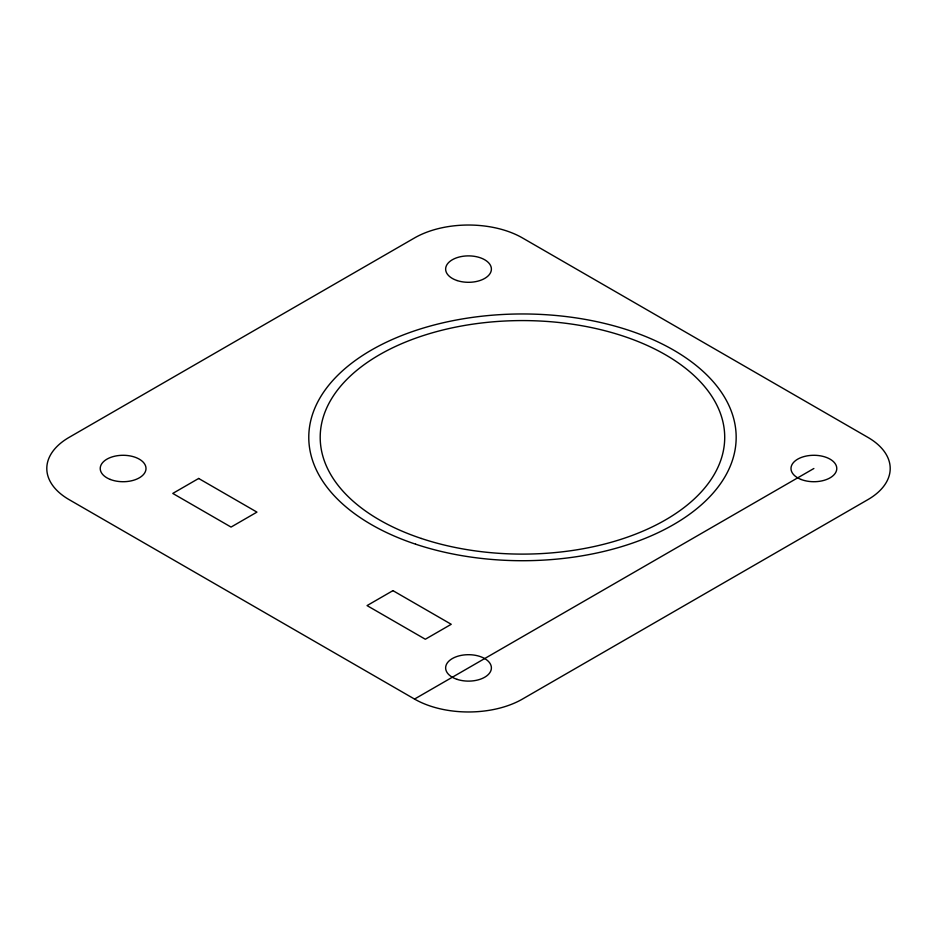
<?xml version="1.0" encoding="UTF-8"?>
<svg xmlns="http://www.w3.org/2000/svg" width="937" height="937" viewBox="0 0 937 937"><rect width="100%" height="100%" fill="white"/><g stroke="black" fill="none" stroke-linecap="round" stroke-linejoin="round"><path stroke-width="1.41" d="M414.529 699.061A76.319 44.062 0 0 0 522.471 699.061L867.849 499.655A76.319 44.062 0 0 0 867.849 437.345L522.471 237.939A76.319 44.062 0 0 0 414.529 237.939L69.151 437.345A76.319 44.062 0 0 0 69.151 499.655L414.529 699.061L813.878 468.5M198.667 478.467L172.771 493.424L231.052 527.074L256.949 512.117L198.667 478.467M392.943 590.638L367.046 605.595L425.328 639.245L451.236 624.288L392.943 590.638M415.618 544.186A213.695 123.379 0 0 0 736.166 437.345A213.695 123.379 0 0 0 415.618 330.492A213.695 123.379 0 0 0 415.618 544.186M457.057 679.348A22.898 13.223 0 0 0 491.398 667.905A22.898 13.223 0 0 0 457.057 656.462A22.898 13.223 0 0 0 457.057 679.348M110.285 479.451A22.898 13.223 0 0 0 145.949 469.449A22.898 13.223 0 0 0 113.108 456.612A22.898 13.223 0 0 0 110.285 479.451M801.053 479.451A22.898 13.223 0 0 0 836.718 469.449A22.898 13.223 0 0 0 803.876 456.612A22.898 13.223 0 0 0 801.053 479.451M457.057 280.538A22.898 13.223 0 0 0 491.398 269.095A22.898 13.223 0 0 0 457.057 257.652A22.898 13.223 0 0 0 457.057 280.538M421.345 538.47A202.251 116.762 0 0 0 724.711 437.345A202.251 116.762 0 0 0 421.345 336.219A202.251 116.762 0 0 0 421.345 538.47"/></g></svg>
